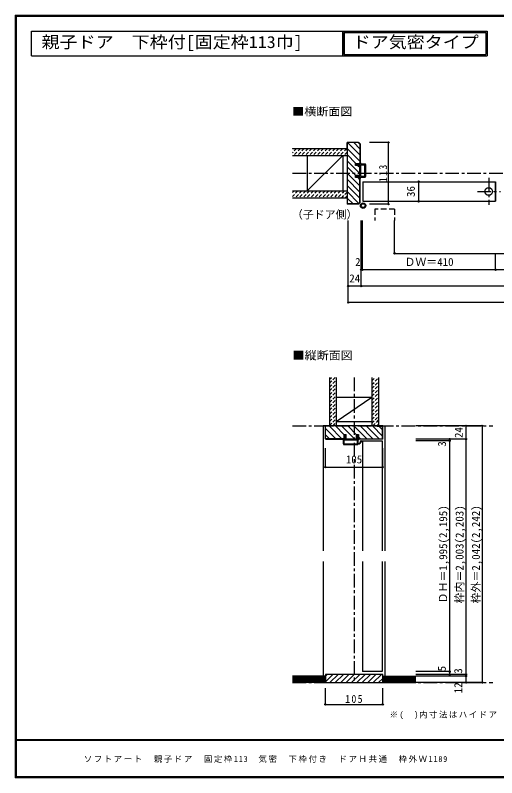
# Model space of a CAD drawing. Units: millimetres at full size, sheet at 1:5; details may follow other scales. Extents: x -973 to 977, y -718 to 696.
# Drawn here: x -973 to -92, y -701 to 696 of the extents above; entities that cross this region are included whole.
import ezdxf
from ezdxf.enums import TextEntityAlignment as Align

# ---------------------------------------------------------------- set-up
doc = ezdxf.new("R2010")
doc.units = ezdxf.units.MM
doc.header["$LTSCALE"] = 5
doc.header["$PDMODE"] = 32
doc.header["$PDSIZE"] = 2.5
for name, pattern in [('CHAIN1', [8, 5, -1, 1, -1]), ('DASHED1', [1.8, 1.2, -0.6]), ('DASHED2', [3, 2, -1])]:
    doc.linetypes.add(name, pattern=pattern)
for name, color, linetype in [('0-0_補助線', 7, 'Continuous'), ('0-1_通り芯', 4, 'CHAIN1'), ('0-3_仕上げ', 2, 'Continuous'), ('0-4_枠', 3, 'Continuous'), ('0-6_扉', 6, 'Continuous'), ('0-A_文字', 3, 'Continuous'), ('0-B_寸法', 7, 'Continuous'), ('0-C_ハッチ', 4, 'DASHED1'), ('F-1_枠', 6, 'Continuous'), ('F-A_文字', 7, 'Continuous')]:
    doc.layers.add(name, color=color, linetype=linetype)
doc.styles.add('ＭＳ ゴシック', font='')
doc.styles.get('ＭＳ ゴシック').set_extended_font_data('MS Gothic')

# ---------------------------------------------------------------- blocks, each defined once
blk = doc.blocks.new('2')
at = {"layer": '0-0_補助線'}
for p, q in [((-9.846, -9.622), (-9.846, 15.078)), ((-8.846, 16.078), (0.354, 16.078)), ((-8.846, 15.878), (0.637, 15.878)), ((-8.446, 14.378), (-8.446, -8.922)), ((-8.146, 14.678), (-1.546, 14.678)), ((-1.246, 14.378), (-1.246, -8.922)), ((0.154, 11.653), (2.154, 11.653)), ((0.154, 11.653), (0.154, -8.497)), ((2.154, 10.953), (2.154, 11.653)), ((3.154, 11.653), (2.512, 10.83)), ((3.154, 11.653), (6.154, 11.653)), ((4.154, 13.753), (4.154, 13.053)), ((5.154, 13.053), (4.512, 13.876)), ((7.154, 13.053), (5.154, 13.053)), ((6.154, 10.953), (6.154, 11.653)), ((7.558, 12.258), (6.516, 10.835)), ((-1.48, -10.622), (-8.846, -10.622)), ((-1.546, -9.222), (-8.146, -9.222)), ((-1.189, -10.85), (-0.732, -12.694)), ((0.354, -12.922), (-0.441, -12.922)), ((0.154, -8.497), (2.154, -8.497)), ((4.154, -9.897), (0.154, -9.897)), ((0.154, -9.897), (0.154, -10.622)), ((0.154, -10.622), (0.645, -12.548)), ((2.154, -7.797), (2.154, -8.497)), ((3.154, -8.497), (2.512, -7.674)), ((3.154, -8.497), (6.154, -8.497)), ((4.154, -10.597), (4.154, -9.897)), ((5.154, -9.897), (4.512, -10.72)), ((7.154, -9.897), (5.154, -9.897)), ((6.154, -7.797), (6.154, -8.497)), ((7.558, -9.101), (6.516, -7.679))]:
    blk.add_line(p, q, dxfattribs=at)
for points in [[(-9.646, 15.078), (-9.646, -9.622), (-9.846, -9.622)], [(4.154, 13.053), (0.154, 13.053), (0.649, 15.723)]]:
    blk.add_lwpolyline(points, dxfattribs=at)
for centre, radius, start, end in [((-8.846, 15.078), 1, 90, 180), ((-8.846, 15.078), 0.8, 90, 180), ((-8.146, 14.378), 0.3, 90, 180), ((-1.546, 14.378), 0.3, 0, 90), ((0.354, 15.778), 0.3, 349.49875, 90), ((2.354, 10.953), 0.2, 180, 322.03043), ((4.354, 13.753), 0.2, 37.96957, 180), ((6.354, 10.953), 0.2, 180, 323.78053), ((7.154, 12.553), 0.5, 323.78053, 90), ((-8.846, -9.622), 1, 180, 270), ((-2.846, -10.72), 6, 179.06153, 259.29815), ((-8.146, -8.922), 0.3, 180, 270), ((-2.846, -10.72), 5.3, 178.93757, 259.29815), ((-1.546, -8.922), 0.3, 270, 0), ((-1.48, -10.922), 0.3, 13.9282, 90), ((-0.441, -12.622), 0.3, 193.9282, 270), ((0.354, -12.622), 0.3, 270, 14.29438), ((2.354, -7.797), 0.2, 37.96957, 180), ((4.354, -10.597), 0.2, 180, 322.03043), ((6.354, -7.797), 0.2, 36.21947, 180), ((7.154, -9.397), 0.5, 270, 36.21947), ((-3.896, -16.272), 0.35, 259.29815, 79.29815)]:
    blk.add_arc(centre, radius, start, end, dxfattribs=at)
blk.add_point((-3.896, -16.622), dxfattribs=at)
blk = doc.blocks.new('01(1)')
at = {"layer": '0-0_補助線'}
for p, q in [((-14.5, 0.346), (-14.5, -0.449)), ((-14.3, 0.346), (-14.3, -0.449)), ((-12.045, -0.049), (-14.178, 0.444)), ((-12, 0.146), (-14.133, 0.639)), ((-11.475, 5.146), (-12.298, 4.504)), ((-12.175, 4.146), (-11.475, 4.146)), ((-12.045, -0.049), (-11.993, 0.145)), ((-11.475, 0.146), (-12, 0.146)), ((-11.475, 7.146), (-11.475, 5.146)), ((-11.475, 4.146), (-11.475, 0.146)), ((-10.68, 7.55), (-9.257, 6.508)), ((-9.375, 6.146), (-10.075, 6.146)), ((-10.075, 3.146), (-10.075, 6.146)), ((-10.075, 3.146), (-9.252, 2.504)), ((-9.375, 2.146), (-10.075, 2.146)), ((-10.075, 0.146), (-10.075, 2.146)), ((-10.075, 0.146), (10.075, 0.146)), ((10.075, 3.146), (9.252, 2.504)), ((10.68, 7.55), (9.257, 6.508)), ((9.375, 6.146), (10.075, 6.146)), ((9.375, 2.146), (10.075, 2.146)), ((10.075, 3.146), (10.075, 6.146)), ((10.075, 0.146), (10.075, 2.146)), ((11.475, 7.146), (11.475, 5.146)), ((11.475, 5.146), (12.298, 4.504)), ((12.175, 4.146), (11.475, 4.146)), ((11.475, 4.146), (11.475, 0.146)), ((11.475, 0.146), (12, 0.146)), ((12.045, -0.049), (11.993, 0.145)), ((12, 0.146), (14.133, 0.639)), ((12.045, -0.049), (14.178, 0.444)), ((14.3, 0.346), (14.3, -0.449)), ((14.5, 0.346), (14.5, -0.449)), ((-14.265, -0.741), (-12.235, -1.196)), ((-14.222, -0.546), (-12.191, -1.001)), ((-12, -1.488), (-12, -8.854)), ((-11.8, -1.488), (-11.8, -8.854)), ((-11, -9.654), (11, -9.654)), ((11, -9.854), (-11, -9.854)), ((-10.6, -1.554), (-10.6, -8.154)), ((-10.3, -1.254), (10.3, -1.254)), ((-10.3, -8.454), (10.3, -8.454)), ((10.6, -1.554), (10.6, -8.154)), ((11.8, -1.488), (11.8, -8.854)), ((12, -1.488), (12, -8.854)), ((14.222, -0.546), (12.191, -1.001)), ((14.265, -0.741), (12.235, -1.196))]:
    blk.add_line(p, q, dxfattribs=at)
for centre, radius, start, end in [((-14.2, 0.346), 0.3, 77.00048, 180), ((-14.2, 0.346), 0.1, 77.00048, 180), ((-12.175, 4.346), 0.2, 127.96957, 270), ((-10.975, 7.146), 0.5, 53.78053, 180), ((-9.375, 6.346), 0.2, 270, 53.78053), ((-9.375, 2.346), 0.2, 270, 52.03043), ((9.375, 6.346), 0.2, 126.21947, 270), ((9.375, 2.346), 0.2, 127.96957, 270), ((10.975, 7.146), 0.5, 0, 126.21947), ((12.175, 4.346), 0.2, 270, 52.03043), ((14.2, 0.346), 0.3, 0, 102.99952), ((14.2, 0.346), 0.1, 0, 102.99952), ((-14.2, -0.449), 0.3, 180, 257.3929), ((-14.2, -0.449), 0.1, 180, 257.3929), ((-12.3, -1.488), 0.3, 0, 76.0718), ((-12.3, -1.488), 0.5, 0, 76.0718), ((-11, -8.854), 1, 180, 270), ((-11, -8.854), 0.8, 180, 270), ((-10.3, -1.554), 0.3, 90, 180), ((-10.3, -8.154), 0.3, 180, 270), ((10.3, -1.554), 0.3, 0, 90), ((10.3, -8.154), 0.3, 270, 0), ((11, -8.854), 1, 270, 0), ((11, -8.854), 0.8, 270, 0), ((12.3, -1.488), 0.5, 103.9282, 180), ((12.3, -1.488), 0.3, 103.9282, 180), ((14.2, -0.449), 0.1, 282.6071, 0), ((14.2, -0.449), 0.3, 282.6071, 0)]:
    blk.add_arc(centre, radius, start, end, dxfattribs=at)

msp = doc.modelspace()

# ---------------------------------------------------------------- linework, layer by layer
at = {"layer": '0-0_補助線'}
for radius in [5, 3.5]:
    msp.add_circle((-336.383, 347.13), radius, dxfattribs=at)
at = {"layer": '0-1_通り芯'}
for p, q in [((-465.847, 406.5), (469.153, 406.5)), ((-352.99, 32.5), (-352.99, -526.5)), ((-465.847, -56.5), (-99.133, -56.5)), ((-465.847, -526.5), (-99.133, -526.5))]:
    msp.add_line(p, q, dxfattribs=at)
at = {"layer": '0-1_通り芯', "color": 7}
for p, q in [((-106.384, 397.796), (-106.384, 348.563)), ((-126.919, 373), (-85.133, 373))]:
    msp.add_line(p, q, dxfattribs=at)
at = {"layer": '0-1_通り芯', "color": 7, "linetype": 'Continuous'}
msp.add_circle((-106.384, 373), 7, dxfattribs=at)
at = {"layer": '0-3_仕上げ'}
for p, q in [((-465.847, 451.5), (-365.847, 451.5)), ((-465.847, 439), (-365.847, 439)), ((-465.847, 374), (-365.847, 374)), ((-465.847, 361.5), (-365.847, 361.5)), ((-397.99, 32.5), (-397.99, -56.5)), ((-385.49, 32.5), (-385.49, -56.5)), ((-320.49, 32.5), (-320.49, -56.5)), ((-307.99, 32.5), (-307.99, -56.5)), ((-405.49, -514.5), (-465.847, -514.5)), ((-405.49, -526.5), (-405.49, -514.5)), ((-300.49, -514.5), (-240.133, -514.5)), ((-300.49, -526.5), (-300.49, -514.5)), ((-405.49, -526.5), (-465.847, -526.5)), ((-300.49, -526.5), (-240.133, -526.5))]:
    msp.add_line(p, q, dxfattribs=at)
at = {"layer": '0-3_仕上げ', "color": 3}
for p, q in [((-438.847, 439), (-438.847, 374)), ((-373.847, 439), (-373.847, 374)), ((-385.49, -3.5), (-320.49, -3.5)), ((-385.49, -48.5), (-320.49, -48.5))]:
    msp.add_line(p, q, dxfattribs=at)
at = {"layer": '0-3_仕上げ', "color": 7}
for p, q in [((-438.847, 374), (-373.847, 439)), ((-385.49, -48.234), (-320.49, -3.5)), ((-405.49, -516), (-465.847, -516)), ((-300.49, -516), (-240.133, -516)), ((-405.49, -517.5), (-465.847, -517.5)), ((-405.49, -519), (-465.847, -519)), ((-405.49, -520.5), (-465.847, -520.5)), ((-405.49, -522), (-465.847, -522)), ((-405.49, -523.5), (-465.847, -523.5)), ((-405.49, -525), (-465.847, -525)), ((-300.49, -517.5), (-240.133, -517.5)), ((-300.49, -519), (-240.133, -519)), ((-300.49, -520.5), (-240.133, -520.5)), ((-300.49, -522), (-240.133, -522)), ((-300.49, -523.5), (-240.133, -523.5)), ((-300.49, -525), (-240.133, -525))]:
    msp.add_line(p, q, dxfattribs=at)
at = {"layer": '0-4_枠'}
for p, q in [((-365.847, 463), (-365.847, 350)), ((-344.675, 463), (-365.847, 463)), ((-365.347, 448), (-365.347, 462.5)), ((-344.883, 462.5), (-365.347, 462.5)), ((-344.883, 462.5), (-342.347, 459.964)), ((-344.675, 463), (-341.847, 460.172)), ((-365.347, 448), (-365.847, 448)), ((-342.347, 459.964), (-342.347, 424.5)), ((-341.847, 460.172), (-341.847, 424.5)), ((-341.847, 420.8), (-350.347, 420.8)), ((-342.347, 402.2), (-342.347, 420.8)), ((-341.847, 402.2), (-341.847, 420.8)), ((-350.347, 398.5), (-350.347, 402.2)), ((-341.847, 402.2), (-350.347, 402.2)), ((-341.847, 398.5), (-350.347, 398.5)), ((-342.347, 353.036), (-342.347, 398.5)), ((-341.847, 352.828), (-341.847, 398.5)), ((-365.347, 365), (-365.847, 365)), ((-365.347, 365), (-365.347, 350.5)), ((-344.675, 350), (-365.847, 350)), ((-344.882, 350.5), (-365.347, 350.5)), ((-344.882, 350.5), (-342.347, 353.036)), ((-344.675, 350), (-341.847, 352.828)), ((-300.49, -56.5), (-405.49, -56.5)), ((-404.99, -79.586), (-404.99, -57)), ((-395.49, -57), (-404.99, -57)), ((-395.49, -56.5), (-395.49, -57)), ((-310.49, -57), (-310.49, -56.5)), ((-310.49, -57), (-300.99, -57)), ((-300.99, -79.586), (-300.99, -57)), ((-404.575, -80), (-404.99, -79.586)), ((-404.783, -80.5), (-370.99, -80.5)), ((-370.99, -80), (-404.575, -80)), ((-370.99, -72), (-367.29, -72)), ((-370.99, -80.5), (-370.99, -72)), ((-367.29, -80.5), (-367.29, -72)), ((-367.29, -80), (-348.69, -80)), ((-367.29, -80.5), (-348.69, -80.5)), ((-348.69, -80.5), (-348.69, -72)), ((-344.99, -80), (-301.404, -80)), ((-301.197, -80.5), (-344.99, -80.5)), ((-301.404, -80), (-300.99, -79.586)), ((-405.49, -511.5), (-405.49, -526.5)), ((-300.49, -511.5), (-405.49, -511.5)), ((-300.49, -526.5), (-300.49, -511.5)), ((-405.49, -526.5), (-300.49, -526.5))]:
    msp.add_line(p, q, dxfattribs=at)
at = {"layer": '0-4_枠', "color": 4}
for p, q in [((-405.49, -56.5), (-409.49, -56.5)), ((-409.49, -56.5), (-409.49, -285)), ((-300.49, -56.5), (-296.49, -56.5)), ((-296.49, -56.5), (-296.49, -285)), ((-409.49, -305), (-409.49, -514.5)), ((-296.49, -305), (-296.49, -514.5))]:
    msp.add_line(p, q, dxfattribs=at)
at = {"layer": '0-4_枠'}
for points in [[(-350.347, 420.8), (-350.347, 424.5), (-341.847, 424.5)], [(-404.783, -80.5), (-405.49, -79.793), (-405.49, -56.5)], [(-301.197, -80.5), (-300.49, -79.793), (-300.49, -56.5)], [(-348.69, -72), (-344.99, -72), (-344.99, -80.5)]]:
    msp.add_lwpolyline(points, dxfattribs=at)
at = {"layer": '0-6_扉'}
for p, q in [((-336.847, 391), (-336.847, 355)), ((-336.847, 391), (-93.884, 391)), ((-93.884, 355), (-93.884, 391)), ((-93.884, 391), (-93.884, 355)), ((-336.847, 355), (-93.884, 355)), ((-337.49, -83.5), (-301.49, -83.5)), ((-337.49, -83.5), (-337.49, -285)), ((-301.49, -83.5), (-301.49, -285)), ((-337.49, -305), (-337.49, -506.5)), ((-301.49, -305), (-301.49, -506.5)), ((-301.49, -506.5), (-337.49, -506.5))]:
    msp.add_line(p, q, dxfattribs=at)
at = {"layer": '0-6_扉', "linetype": 'DASHED2'}
for p, q in [((-314.699, 340.381), (-314.699, 319.657)), ((-278.699, 340.381), (-314.699, 340.381)), ((-278.699, 340.381), (-278.699, 319.657))]:
    msp.add_line(p, q, dxfattribs=at)
at = {"layer": '0-A_文字'}
for p, q in [((-373.753, 621.667), (-373.753, 666.667)), ((-373.753, 666.667), (-373.753, 621.667)), ((-371.253, 664.167), (-111.649, 664.167)), ((-371.253, 664.167), (-371.253, 624.167)), ((-111.649, 664.167), (-111.649, 624.167)), ((-943.333, 621.667), (-373.753, 621.667)), ((-373.753, 621.667), (-109.149, 621.667)), ((-371.253, 624.167), (-111.649, 624.167))]:
    msp.add_line(p, q, dxfattribs=at)
for points in [[(-943.333, 621.667), (-943.333, 666.667), (-373.753, 666.667)], [(-373.753, 666.667), (-373.753, 621.667), (-373.753, 666.667)], [(-373.753, 666.667), (-109.149, 666.667), (-109.149, 621.667)]]:
    msp.add_lwpolyline(points, dxfattribs=at)
at = {"layer": '0-B_寸法', "color": 4}
for p, q in [((-289.925, 463), (-324.447, 463)), ((-289.925, 350), (-289.925, 463)), ((-234.837, 391), (-234.837, 355)), ((-289.925, 350), (-324.447, 350)), ((-363.694, 169.657), (-363.694, 319.657)), ((-339.694, 199.657), (-339.694, 319.657)), ((-337.694, 229.657), (-337.694, 319.657)), ((-278.699, 259.657), (-278.699, 319.657)), ((-278.699, 259.657), (285.311, 259.657)), ((-93.731, 229.657), (-93.731, 259.657)), ((345.306, 229.657), (-339.694, 229.657)), ((369.306, 199.657), (-363.694, 199.657)), ((369.306, 169.657), (-363.694, 169.657)), ((-118.133, -56.5), (-240.133, -56.5)), ((-148.133, -56.5), (-148.133, -526.5)), ((-118.133, -56.5), (-118.133, -526.5)), ((-148.133, -80.5), (-240.133, -80.5)), ((-178.133, -83.5), (-240.133, -83.5)), ((-178.133, -80.5), (-178.133, -514.5)), ((-405.49, -131.922), (-405.49, -97.4)), ((-178.133, -506.5), (-240.133, -506.5)), ((-148.133, -511.5), (-240.133, -511.5)), ((-148.133, -514.5), (-240.133, -514.5)), ((-118.133, -526.5), (-240.133, -526.5)), ((-405.49, -566.5), (-405.49, -536.5)), ((-300.49, -566.5), (-300.49, -536.5)), ((-405.49, -566.5), (-300.49, -566.5))]:
    msp.add_line(p, q, dxfattribs=at)
msp.add_lwpolyline([(-405.49, -131.922), (-300.49, -131.922), (-300.49, -97.4)], dxfattribs=at)
at = {"layer": '0-B_寸法'}
for p in [(-289.925, 463), (-234.837, 391), (-289.925, 350), (-234.837, 355), (-278.699, 259.657), (-339.694, 229.657), (-337.694, 229.657), (-93.731, 229.657), (-363.694, 199.657), (-339.694, 199.657), (-363.694, 169.657), (-148.133, -56.5), (-118.133, -56.5), (-178.133, -80.5), (-178.133, -83.5), (-148.133, -80.5), (-405.49, -131.922), (-300.49, -131.922), (-178.133, -506.5), (-178.133, -511.5), (-148.133, -511.5), (-148.133, -514.5), (-148.133, -526.5), (-118.133, -526.5), (-405.49, -566.5), (-300.49, -566.5)]:
    msp.add_point(p, dxfattribs=at)
at = {"layer": '0-C_ハッチ', "linetype": 'Continuous'}
for p, q in [((-342.347, 439.912), (-364.935, 462.5)), ((-353.622, 462.5), (-342.347, 451.225)), ((-365.347, 451.598), (-342.347, 428.598)), ((-365.847, 440.784), (-349.563, 424.5)), ((-365.847, 429.47), (-342.347, 405.97)), ((-345.863, 420.8), (-342.347, 417.284)), ((-365.847, 418.157), (-349.89, 402.2)), ((-365.847, 406.843), (-342.347, 383.343)), ((-365.847, 395.529), (-342.347, 372.029)), ((-346.19, 398.5), (-342.347, 394.657)), ((-365.847, 384.216), (-342.347, 360.716)), ((-365.847, 372.902), (-344.164, 351.219)), ((-365.347, 361.088), (-354.759, 350.5)), ((-404.99, -61.412), (-386.401, -80)), ((-398.088, -57), (-375.088, -80)), ((-387.274, -56.5), (-370.99, -72.784)), ((-375.96, -56.5), (-352.46, -80)), ((-364.647, -56.5), (-348.69, -72.457)), ((-353.332, -56.5), (-329.833, -80)), ((-342.019, -56.5), (-318.519, -80)), ((-330.705, -56.5), (-307.205, -80)), ((-319.392, -56.5), (-300.99, -74.902)), ((-307.578, -57), (-300.99, -63.588)), ((-404.99, -72.725), (-397.715, -80)), ((-344.99, -76.157), (-341.147, -80)), ((-405.49, -514.95), (-402.04, -511.5)), ((-405.49, -524.85), (-392.14, -511.5)), ((-397.241, -526.5), (-382.241, -511.5)), ((-387.341, -526.5), (-372.341, -511.5)), ((-377.442, -526.5), (-362.442, -511.5)), ((-367.542, -526.5), (-352.542, -511.5)), ((-357.643, -526.5), (-342.643, -511.5)), ((-347.743, -526.5), (-332.743, -511.5)), ((-337.844, -526.5), (-322.844, -511.5)), ((-327.944, -526.5), (-312.944, -511.5)), ((-318.045, -526.5), (-303.045, -511.5)), ((-308.145, -526.5), (-300.49, -518.845))]:
    msp.add_line(p, q, dxfattribs=at)
at = {"layer": '0-C_ハッチ'}
for p, q in [((-465.449, 451.5), (-465.847, 451.102)), ((-458.378, 451.5), (-465.847, 444.031)), ((-451.307, 451.5), (-463.807, 439)), ((-444.236, 451.5), (-456.736, 439)), ((-437.165, 451.5), (-449.665, 439)), ((-430.094, 451.5), (-442.594, 439)), ((-423.023, 451.5), (-435.523, 439)), ((-415.952, 451.5), (-428.452, 439)), ((-408.881, 451.5), (-421.381, 439)), ((-401.81, 451.5), (-414.31, 439)), ((-394.739, 451.5), (-407.239, 439)), ((-387.668, 451.5), (-400.168, 439)), ((-380.596, 451.5), (-393.096, 439)), ((-373.525, 451.5), (-386.025, 439)), ((-366.454, 451.5), (-378.954, 439)), ((-365.847, 445.036), (-371.883, 439)), ((-462.741, 374), (-465.847, 370.894)), ((-455.67, 374), (-465.847, 363.823)), ((-448.599, 374), (-461.099, 361.5)), ((-441.528, 374), (-454.028, 361.5)), ((-434.457, 374), (-446.957, 361.5)), ((-427.386, 374), (-439.886, 361.5)), ((-420.315, 374), (-432.815, 361.5)), ((-413.244, 374), (-425.744, 361.5)), ((-406.173, 374), (-418.673, 361.5)), ((-399.101, 374), (-411.601, 361.5)), ((-392.03, 374), (-404.53, 361.5)), ((-384.959, 374), (-397.459, 361.5)), ((-377.888, 374), (-390.388, 361.5)), ((-370.817, 374), (-383.317, 361.5)), ((-365.847, 371.899), (-376.246, 361.5)), ((-365.847, 364.828), (-369.175, 361.5)), ((-397.99, 28.96), (-394.45, 32.5)), ((-397.99, 21.889), (-387.379, 32.5)), ((-320.49, 26.252), (-314.242, 32.5)), ((-320.49, 19.181), (-307.99, 31.681)), ((-397.99, 14.818), (-385.49, 27.318)), ((-397.99, 7.747), (-385.49, 20.247)), ((-320.49, 12.11), (-307.99, 24.61)), ((-320.49, 5.039), (-307.99, 17.539)), ((-397.99, 0.676), (-385.49, 13.176)), ((-397.99, -6.395), (-385.49, 6.105)), ((-320.49, -2.032), (-307.99, 10.468)), ((-320.49, -9.103), (-307.99, 3.397)), ((-397.99, -13.466), (-385.49, -0.966)), ((-397.99, -20.537), (-385.49, -8.037)), ((-320.49, -16.174), (-307.99, -3.674)), ((-320.49, -23.246), (-307.99, -10.746)), ((-397.99, -27.608), (-385.49, -15.108)), ((-397.99, -34.68), (-385.49, -22.18)), ((-320.49, -30.317), (-307.99, -17.817)), ((-320.49, -37.388), (-307.99, -24.888)), ((-397.99, -41.751), (-385.49, -29.251)), ((-397.668, -48.5), (-385.49, -36.322)), ((-320.49, -44.459), (-307.99, -31.959)), ((-320.49, -51.53), (-307.99, -39.03)), ((-397.99, -55.893), (-385.49, -43.393)), ((-391.526, -56.5), (-385.49, -50.464)), ((-318.389, -56.5), (-307.99, -46.101)), ((-311.318, -56.5), (-307.99, -53.172))]:
    msp.add_line(p, q, dxfattribs=at)
at = {"layer": 'F-1_枠'}
for p, q in [((-973.347, 695.833), (-973.347, -700.833)), ((-973.347, 695.833), (976.653, 695.833)), ((-973.347, 695), (976.653, 695)), ((-973.347, 694.167), (976.653, 694.167)), ((-972.514, 695.833), (-972.514, -700.833)), ((-971.68, 695.833), (-971.68, -700.833)), ((976.653, -631.667), (-973.347, -631.667)), ((976.653, -632.5), (-973.347, -632.5)), ((976.653, -699.167), (-973.347, -699.167)), ((976.653, -700), (-973.347, -700)), ((976.653, -700.833), (-973.347, -700.833))]:
    msp.add_line(p, q, dxfattribs=at)

# ---------------------------------------------------------------- block references
at = {"layer": '0-0_補助線', "rotation": 90}
for name, p in [('01(1)', (-341.701, 411.5)), ('2', (-356.412, -80.654))]:
    msp.add_blockref(name, p, dxfattribs=at)

# ---------------------------------------------------------------- texts
at = {"layer": '0-A_文字', "style": 'ＭＳ ゴシック', "width": 1.1}
for s, p in [('親子ドア\u3000下枠付[固定枠113巾]', (-925.208, 629.167)), ('ドア気密タイプ', (-355.628, 629.167))]:
    msp.add_text(s, height=21.99, dxfattribs=at).set_placement(p, align=Align.BOTTOM_LEFT)
at = {"layer": '0-A_文字', "color": 7, "style": 'ＭＳ ゴシック', "width": 1.1}
for s, p in [('■横断面図', (-466.106, 507.657)), ('■縦断面図', (-465.49, 61))]:
    msp.add_text(s, height=14.66, dxfattribs=at).set_placement(p, align=Align.BOTTOM_LEFT)
at = {"layer": '0-A_文字', "color": 7, "style": 'ＭＳ ゴシック'}
msp.add_text('（子ドア側）', height=14.66, dxfattribs=at).set_placement((-466.847, 319), align=Align.BOTTOM_LEFT)
at = {"layer": '0-B_寸法', "style": 'ＭＳ ゴシック'}
for s, p in [('36', (-237.337, 363)), ('24', (-149.623, -78.5)), ('3', (-180.296, -94.385)), ('ＤＨ＝1,995(2,195)', (-178.133, -381.5)), ('枠内＝2,003(2,203)', (-148.133, -381.5)), ('枠外＝2,042(2,242)', (-118.133, -381.5)), ('5', (-180.633, -505.875)), ('3', (-150.633, -510.25)), ('12', (-150.633, -546.172))]:
    msp.add_text(s, height=14.66, rotation=90, dxfattribs=at).set_placement(p, align=Align.BOTTOM_LEFT)
for s, p in [('2', (-351.016, 232.157)), ('ＤＷ＝410', (-260.712, 232.157)), ('24', (-361.694, 202.157)), ('105', (-367.99, -129.422))]:
    msp.add_text(s, height=14.66, dxfattribs=at).set_placement(p, align=Align.BOTTOM_LEFT)
at = {"layer": '0-B_寸法', "insert": (-292.425, 390.25), "char_height": 14.66, "attachment_point": 7, "rotation": 90, "style": 'ＭＳ ゴシック'}
msp.add_mtext('\\T1.27;\\W0.9;113', dxfattribs=at)
at = {"layer": '0-B_寸法', "attachment_point": 7, "style": 'ＭＳ ゴシック'}
for s, insert, char_height in [('\\T1.27;\\W0.9;105', (-369.24, -564), 14.66), ('\\T1.18;※(\u3000)内寸法はハイドア', (-287.952, -593.564), 11)]:
    msp.add_mtext(s, dxfattribs=dict(at, insert=insert, char_height=char_height))
at = {"layer": 'F-A_文字', "insert": (-847.938, -673.333), "char_height": 11, "attachment_point": 7, "style": 'ＭＳ ゴシック'}
msp.add_mtext('\\T1.19;ソフトアート\u3000親子ドア\u3000固定枠113\u3000気密\u3000下枠付き\u3000ドアＨ共通\u3000枠外Ｗ1189', dxfattribs=at)

doc.saveas('drawing.dxf')
